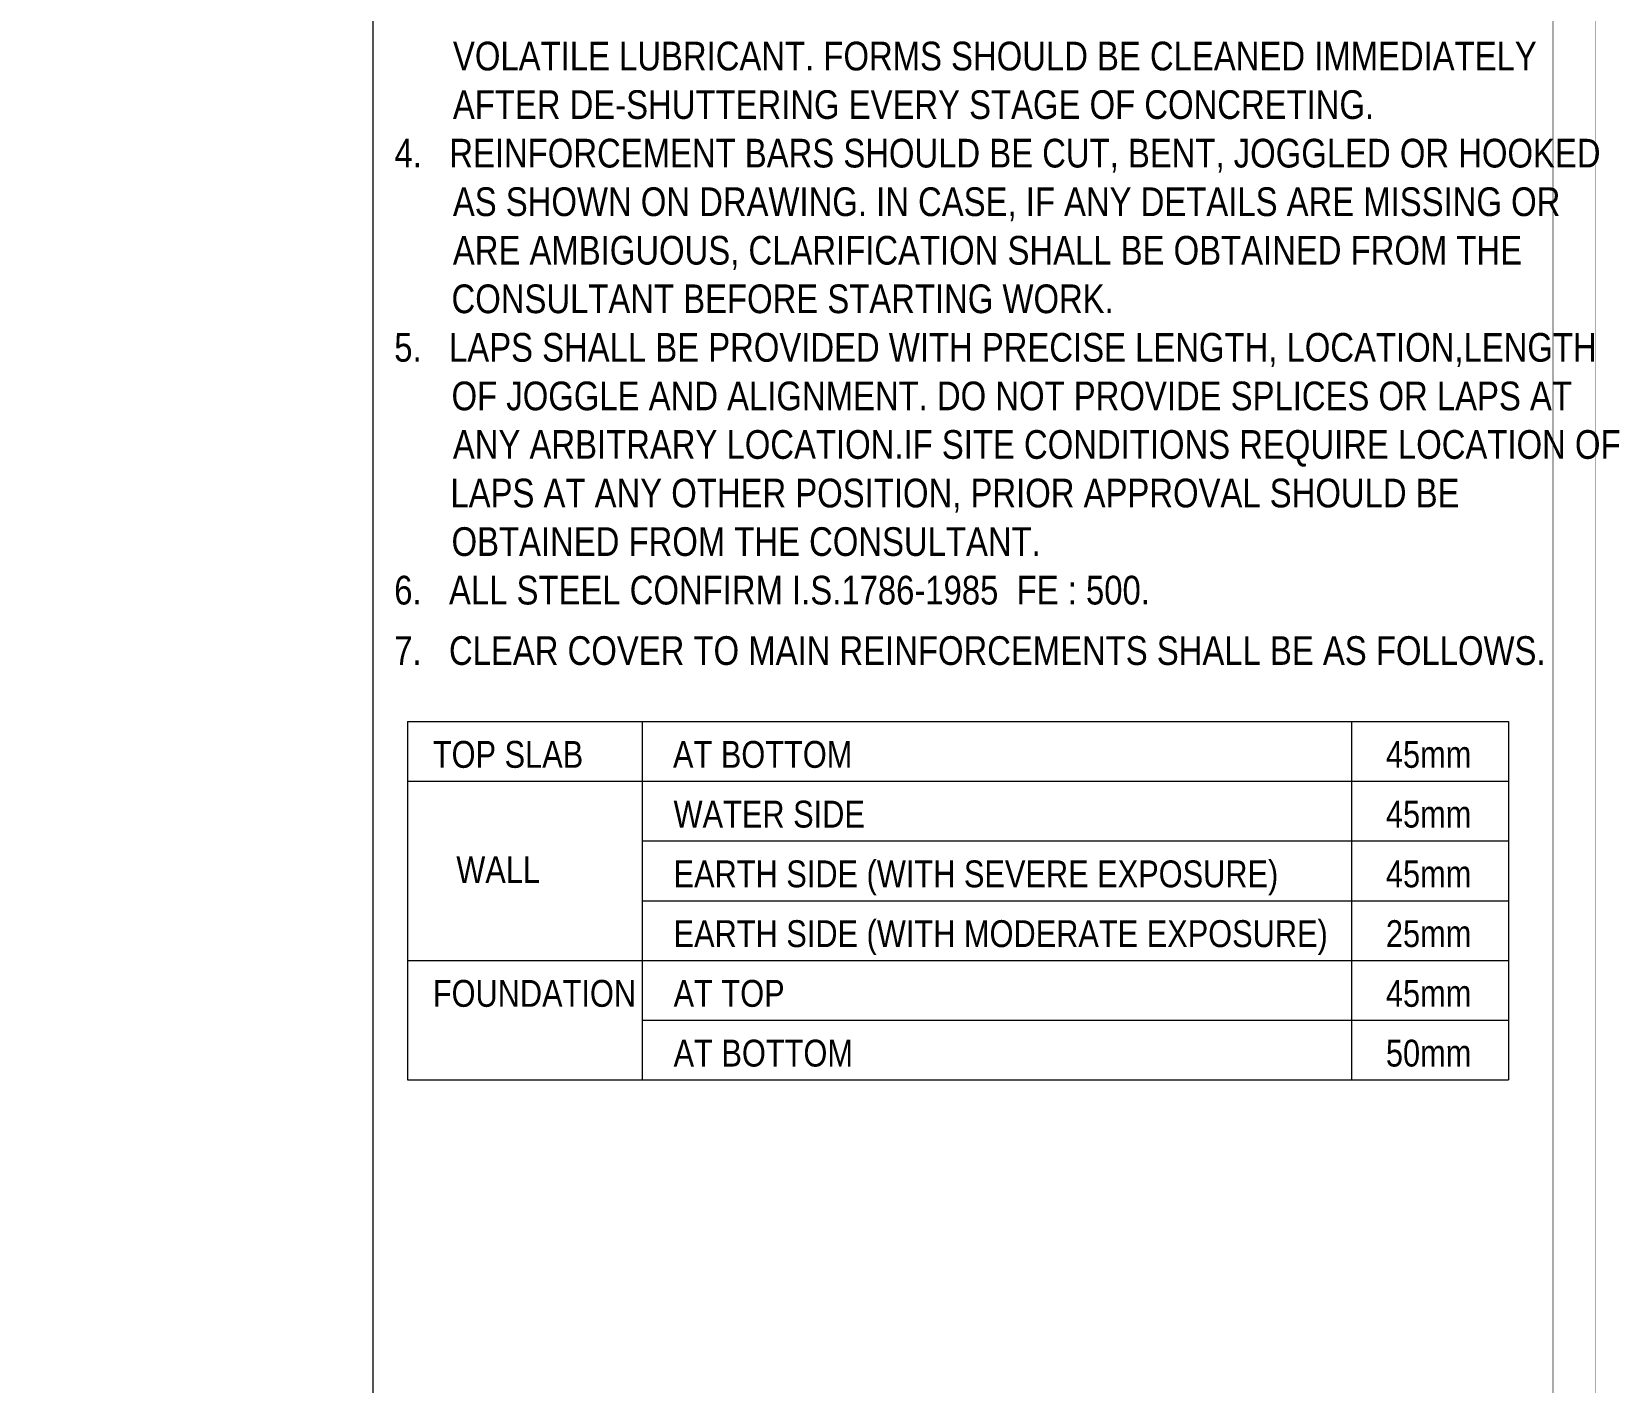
# Model space of a CAD drawing. Header units: millimetres. Extents: x 1112055 to 3390982, y -148532 to 766891.
# Drawn here: x 2051507 to 2076128, y 689391 to 710328 of the extents above; entities that cross this region are included whole.
import ezdxf

# ---------------------------------------------------------------- set-up
doc = ezdxf.new("R2010")
doc.units = ezdxf.units.MM
doc.layers.add('B TITLE BLOCK', color=250, linetype='Continuous', lineweight=0)
doc.styles.add('SWINC', font='swissc.ttf')
doc.styles.add('SWINS', font='swissc.ttf')

msp = doc.modelspace()

# ---------------------------------------------------------------- linework, layer by layer
at = {"layer": 'B TITLE BLOCK', "color": 250, "lineweight": 0}
msp.add_line((2056799, 730129.2), (2056799, 673275.1), dxfattribs=at)
at = {"layer": 'B TITLE BLOCK', "color": 0, "lineweight": 0}
for p, q in [((2057333.8, 699635.9), (2074408, 699635.9)), ((2057333.8, 699635.9), (2057333.8, 694078)), ((2060976.4, 699635.9), (2060976.4, 694078)), ((2071976.2, 699635.9), (2071976.2, 694078)), ((2074408, 699635.9), (2074408, 694078)), ((2057333.8, 698709.5), (2074408, 698709.5)), ((2060976.4, 697783.2), (2074408, 697783.2)), ((2060976.4, 696856.9), (2074408, 696856.9)), ((2057333.8, 695930.6), (2074408, 695930.6)), ((2060976.4, 695004.3), (2074408, 695004.3)), ((2057333.8, 694078), (2074408, 694078))]:
    msp.add_line(p, q, dxfattribs=at)
at = {"layer": 'B TITLE BLOCK', "color": 1, "const_width": 8.39}
msp.add_lwpolyline([(1978206, 730781.9), (2075754.3, 730781.9), (2075754.3, 563109), (1978206, 563109)], close=True, dxfattribs=at)
at = {"layer": 'B TITLE BLOCK', "color": 250, "lineweight": 0, "const_width": 8.39}
msp.add_lwpolyline([(1978858.7, 730129.2), (2075101.6, 730129.2), (2075101.6, 563761.7), (1978858.7, 563761.7)], close=True, dxfattribs=at)

# ---------------------------------------------------------------- texts
at = {"layer": 'B TITLE BLOCK', "color": 0, "lineweight": 0}
for s, height, style, p in [('VOLATILE LUBRICANT. FORMS SHOULD BE CLEANED IMMEDIATELY', 444.618, 'SWINC', (2058040.2, 709729.6)), ('AFTER DE-SHUTTERING EVERY STAGE OF CONCRETING.', 444.618, 'SWINC', (2058038.8, 708976.9)), ('4.   REINFORCEMENT BARS SHOULD BE CUT, BENT, JOGGLED OR HOOKED', 444.618, 'SWINC', (2057133.7, 708224.1)), ('AS SHOWN ON DRAWING. IN CASE, IF ANY DETAILS ARE MISSING OR', 444.618, 'SWINC', (2058038.8, 707471.4)), ('ARE AMBIGUOUS, CLARIFICATION SHALL BE OBTAINED FROM THE', 444.618, 'SWINC', (2058038.8, 706718.6)), ('CONSULTANT BEFORE STARTING WORK.', 444.618, 'SWINC', (2058018.1, 705965.9)), ('5.   LAPS SHALL BE PROVIDED WITH PRECISE LENGTH, LOCATION,LENGTH', 444.618, 'SWINC', (2057129.4, 705213.1)), ('OF JOGGLE AND ALIGNMENT. DO NOT PROVIDE SPLICES OR LAPS AT', 444.618, 'SWINC', (2058018.1, 704460.3)), ('ANY ARBITRARY LOCATION.IF SITE CONDITIONS REQUIRE LOCATION OF', 444.618, 'SWINC', (2058038.8, 703707.6)), ('LAPS AT ANY OTHER POSITION, PRIOR APPROVAL SHOULD BE', 444.618, 'SWINC', (2058000.8, 702954.8)), ('OBTAINED FROM THE CONSULTANT.', 444.618, 'SWINC', (2058018.1, 702202.1)), ('6.   ALL STEEL CONFIRM I.S.1786-1985  FE : 500.', 444.618, 'SWINC', (2057128.9, 701449.3)), ('7.   CLEAR COVER TO MAIN REINFORCEMENTS SHALL BE AS FOLLOWS.', 444.618, 'SWINC', (2057128.9, 700512.4)), ('TOP SLAB', 416.29, 'SWINS', (2057727.5, 698917.1)), ('AT BOTTOM  ', 416.286, 'SWINS', (2061452.3, 698917.1)), ('45mm ', 416.29, 'SWINS', (2072509, 698917.1)), ('WATER SIDE', 416.29, 'SWINS', (2061461.7, 697990.8)), ('45mm ', 416.29, 'SWINS', (2072509, 697990.8)), ('WALL', 416.29, 'SWINS', (2058092, 697129.5)), ('EARTH SIDE (WITH SEVERE EXPOSURE)', 416.286, 'SWINS', (2061461.7, 697064.5)), ('45mm  ', 416.29, 'SWINS', (2072509, 697064.5)), ('EARTH SIDE (WITH MODERATE EXPOSURE)', 416.286, 'SWINS', (2061461.7, 696138.2)), ('25mm ', 416.29, 'SWINS', (2072509, 696138.2)), ('FOUNDATION', 416.29, 'SWINS', (2057727.5, 695211.9)), ('AT TOP', 416.29, 'SWINS', (2061461.7, 695211.9)), ('45mm ', 416.29, 'SWINS', (2072509, 695211.9)), ('AT BOTTOM', 416.29, 'SWINS', (2061461.7, 694285.6)), ('50mm ', 416.29, 'SWINS', (2072509, 694285.6))]:
    msp.add_text(s, height=height, dxfattribs=dict(at, style=style)).set_placement(p)

doc.saveas('drawing.dxf')
